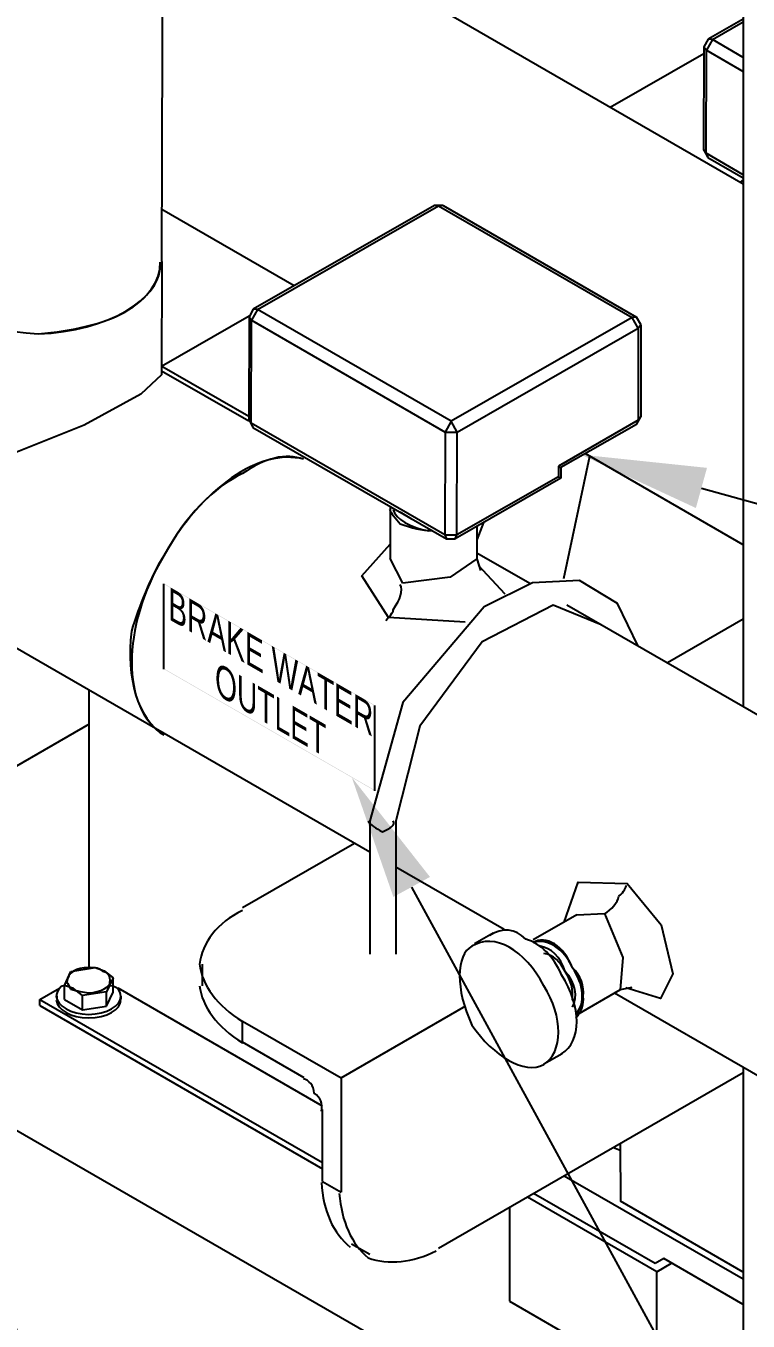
# Model space of a CAD drawing. Header units: inches. Extents: x 0.3 to 33.8, y 15.5 to 37.1.
# Drawn here: x 12.712 to 13.752, y 23.483 to 25.35 of the extents above; entities that cross this region are included whole.
import ezdxf

# ---------------------------------------------------------------- set-up
doc = ezdxf.new("R2010")
doc.units = ezdxf.units.IN
doc.header["$MEASUREMENT"] = 0
doc.styles.add('PDF Arial', font='arial.ttf')

# ---------------------------------------------------------------- blocks, each defined once
blk = doc.blocks.new('60298_1')
at = {"transparency": 33554687}
for color, points in [(21, [(13.6769, 24.6553), (13.5112, 24.7323), (13.6929, 24.7132)]), (256, [(12.9104, 24.5456), (12.9105, 24.5464), (13.2144, 24.3709), (13.2144, 24.3701)]), (256, [(13.2144, 24.2483), (13.2144, 24.2475), (12.9103, 24.4231), (12.9103, 24.4239)]), (21, [(13.2411, 24.0945), (13.1811, 24.2671), (13.2938, 24.1233)])]:
    blk.add_hatch(color=color, dxfattribs=at).paths.add_polyline_path(points)
for points in [[(13.7452, 26.9074), (13.7452, 24.3688)], [(12.9076, 25.0107), (12.9092, 25.6407)], [(13.7452, 25.1222), (12.9092, 25.6051)], [(13.7452, 25.3603), (13.6946, 25.3314)], [(13.7008, 25.3308), (13.7452, 25.3561)], [(13.6946, 25.3314), (13.6884, 25.3205)], [(13.7008, 25.3308), (13.692, 25.3154)], [(13.7008, 25.3308), (13.6946, 25.3314)], [(13.7452, 25.305), (13.7008, 25.3308)], [(13.5536, 25.2332), (13.6884, 25.3107)], [(13.6884, 25.3205), (13.6879, 25.1723)], [(13.6884, 25.3205), (13.692, 25.3154)], [(13.6915, 25.1671), (13.692, 25.3154)], [(13.692, 25.3154), (13.7452, 25.2849)], [(13.6879, 25.1723), (13.6915, 25.1671)], [(13.6879, 25.1723), (13.6941, 25.1609)], [(13.6915, 25.1671), (13.6941, 25.1609)], [(13.7452, 25.1356), (13.6915, 25.1671)], [(13.6941, 25.1609), (13.7452, 25.1315)], [(13.7452, 25.1284), (13.7406, 25.1253)], [(13.0982, 24.9756), (12.9076, 25.0856)], [(13.3001, 25.0917), (13.0393, 24.942)], [(13.0455, 24.9415), (13.3063, 25.0912)], [(13.3063, 25.0912), (13.3001, 25.0917)], [(13.313, 25.0917), (13.3001, 25.0917)], [(13.313, 25.0917), (13.3063, 25.0912)], [(13.3063, 25.0912), (13.5851, 24.9301)], [(13.313, 25.0917), (13.5913, 24.9306)], [(12.9076, 25.0107), (12.9071, 24.8475)], [(13.0393, 24.942), (13.0331, 24.9311)], [(13.0455, 24.9415), (13.0367, 24.926)], [(13.0455, 24.9415), (13.0393, 24.942)], [(13.3244, 24.7804), (13.0455, 24.9415)], [(12.9071, 24.8599), (13.0331, 24.9322)], [(13.0331, 24.9311), (13.0326, 24.7829)], [(13.0331, 24.9311), (13.0367, 24.926)], [(13.0362, 24.7778), (13.0367, 24.926)], [(13.0367, 24.926), (13.3156, 24.7649)], [(13.5851, 24.9301), (13.3244, 24.7804)], [(13.3331, 24.7649), (13.5939, 24.9146)], [(13.5913, 24.9306), (13.5851, 24.9301)], [(13.5939, 24.9146), (13.5851, 24.9301)], [(13.5975, 24.9198), (13.5913, 24.9306)], [(13.5939, 24.9146), (13.5975, 24.9198)], [(13.5939, 24.9146), (13.5939, 24.7819)], [(13.5975, 24.9198), (13.5975, 24.7866)], [(12.9076, 24.8599), (13.0326, 24.7876)], [(12.9071, 24.8475), (12.8772, 24.8196), (12.7956, 24.7747), (12.6969, 24.7354), (12.6076, 24.7385)], [(13.0326, 24.7804), (12.9071, 24.8527)], [(13.0326, 24.7829), (13.0362, 24.7778)], [(13.0326, 24.7829), (13.0388, 24.7716)], [(13.5913, 24.7757), (13.5975, 24.7866)], [(13.5913, 24.7757), (13.5975, 24.7866)], [(13.0362, 24.7778), (13.0388, 24.7716)], [(13.3151, 24.6167), (13.0362, 24.7778)], [(13.0388, 24.7716), (13.3176, 24.611)], [(13.3156, 24.7649), (13.3151, 24.6167)], [(13.3331, 24.7649), (13.3244, 24.7804), (13.3156, 24.7649), (13.3331, 24.7649)], [(13.3326, 24.6167), (13.3331, 24.7649)], [(13.5939, 24.7819), (13.4788, 24.7158)], [(13.5913, 24.7757), (13.4824, 24.7137)], [(13.5237, 24.7297), (13.486, 24.5531)], [(13.7452, 24.6022), (13.5175, 24.7339)], [(13.4788, 24.7158), (13.4788, 24.7003), (13.4824, 24.6982)], [(13.4788, 24.7158), (13.4824, 24.7137)], [(13.4824, 24.7137), (13.4824, 24.6982)], [(13.4824, 24.6982), (13.33, 24.611)], [(13.4788, 24.7003), (13.3326, 24.6167)], [(13.2366, 24.6574), (13.2366, 24.5826)], [(12.9107, 24.33), (12.3597, 24.6482)], [(13.2505, 24.6497), (13.267, 24.6399)], [(13.3708, 24.6342), (13.3615, 24.6094)], [(13.3151, 24.6167), (13.3326, 24.6167)], [(13.3151, 24.6167), (13.3176, 24.611)], [(13.33, 24.611), (13.3326, 24.6167)], [(13.3615, 24.629), (13.3615, 24.5821)], [(13.234, 24.4974), (13.1958, 24.5573), (13.2366, 24.6032)], [(13.3176, 24.611), (13.33, 24.611)], [(13.2546, 24.5469), (13.2366, 24.5826)], [(13.3615, 24.5821), (13.3228, 24.5557), (13.2546, 24.5469)], [(13.4375, 24.5464), (13.3615, 24.5903)], [(13.3615, 24.5821), (13.3667, 24.565)], [(13.3631, 24.5728), (13.4018, 24.5314)], [(12.9102, 24.423), (12.9102, 24.5459)], [(13.5939, 24.4561), (13.564, 24.5175), (13.5092, 24.5506), (13.4416, 24.5475), (13.3719, 24.5129), (13.2546, 24.375), (13.2071, 24.204)], [(13.5402, 24.487), (13.4715, 24.5154), (13.3688, 24.4622), (13.2794, 24.3409), (13.2448, 24.204)], [(13.9947, 24.2247), (13.4912, 24.5154)], [(13.3445, 24.4907), (13.234, 24.4974)], [(13.6358, 24.4323), (13.7452, 24.4953)], [(12.8028, 23.9934), (12.8028, 24.3925)], [(13.2144, 24.2474), (13.2144, 24.3703)], [(12.8028, 24.3435), (12.6329, 24.2454)], [(13.2071, 24.1591), (12.9107, 24.33)], [(11.8485, 24.2485), (13.7452, 23.1537)], [(13.2071, 24.204), (13.2071, 24.0119)], [(13.2448, 24.204), (13.2448, 24.0119)], [(13.0238, 24.0791), (13.1849, 24.172)], [(13.4008, 24.0476), (13.2448, 24.1374)], [(13.487, 24.0579), (13.5072, 24.1157), (13.5779, 24.1137), (13.627, 24.0543), (13.6435, 23.9835), (13.6259, 23.9479), (13.5758, 23.9634)], [(13.5056, 24.0687), (13.4426, 24.0326)], [(13.5056, 24.0687), (13.5454, 24.0708)], [(13.5454, 24.0708), (13.5717, 24.0073), (13.5676, 23.9603)], [(13.3579, 24.0274), (13.3848, 24.0429)], [(12.7672, 23.967), (12.7765, 23.9872)], [(12.7765, 23.9872), (12.8116, 23.9928)], [(12.8116, 23.9928), (12.8245, 23.9877)], [(12.8245, 23.9877), (12.8374, 23.9779)], [(12.9655, 23.9975), (12.9655, 23.9665)], [(12.7315, 23.9464), (12.7599, 23.9629)], [(12.7801, 23.9624), (12.7672, 23.967)], [(12.7672, 23.9464), (12.7672, 23.967)], [(12.793, 23.9526), (12.7801, 23.9624)], [(12.8374, 23.9779), (12.8276, 23.9577)], [(12.8374, 23.9572), (12.8374, 23.9779)], [(12.8441, 23.9634), (13.1385, 23.7935)], [(13.5846, 23.9639), (13.5676, 23.9603), (13.5051, 23.9241)], [(12.7315, 23.9464), (13.139, 23.7114)], [(12.7315, 23.9381), (12.7315, 23.9464)], [(12.7563, 23.952), (12.7563, 23.9464)], [(12.7672, 23.9464), (12.793, 23.9319)], [(12.8276, 23.9577), (12.793, 23.9526)], [(12.793, 23.9319), (12.793, 23.9526)], [(12.8276, 23.9371), (12.8276, 23.9577)], [(12.8276, 23.9371), (12.8374, 23.9572)], [(12.8482, 23.952), (12.8482, 23.9464)], [(13.7695, 23.8348), (13.5598, 23.9557)], [(12.7315, 23.9381), (13.139, 23.7026)], [(12.793, 23.9319), (12.8276, 23.9371)], [(13.1658, 23.8338), (13.3455, 23.9376)], [(13.0238, 23.8849), (13.0238, 23.9154)], [(13.0238, 23.9154), (13.1658, 23.8338)], [(13.1126, 23.8338), (13.0238, 23.8849)], [(13.4576, 23.8539), (13.4844, 23.8689)], [(13.1658, 23.8338), (13.1658, 23.669)], [(13.3063, 23.588), (13.7452, 23.8415)], [(13.7452, 23.8482), (13.7452, 21.9272)], [(13.139, 23.684), (13.139, 23.7878)], [(13.5676, 23.7388), (13.5681, 23.6556)], [(13.5583, 23.7331), (13.5676, 23.7295)], [(13.139, 23.684), (13.1658, 23.669)], [(13.487, 23.6923), (13.7452, 23.5436)], [(13.6182, 23.5658), (13.4431, 23.667)], [(13.4085, 23.6468), (13.4085, 23.5115)], [(13.6208, 23.5539), (13.4344, 23.6618)], [(13.7452, 23.5534), (13.5681, 23.6556)], [(13.2071, 23.5787), (13.1808, 23.5936)], [(13.6306, 23.573), (13.6182, 23.5658)], [(13.7452, 23.5069), (13.6306, 23.573)], [(13.6208, 23.5539), (13.6419, 23.5663)], [(13.6208, 23.3886), (13.6208, 23.5539)], [(13.4085, 23.5115), (13.6208, 23.3886)]]:
    blk.add_lwpolyline(points, dxfattribs=at)
at = {"color": 21, "transparency": 33554687}
for points in [[(13.6848, 24.6838), (15.8894, 24.0734), (16.0696, 24.0734)], [(13.267, 24.1085), (15.2005, 20.5634), (15.3807, 20.5634)]]:
    blk.add_lwpolyline(points, dxfattribs=at)
at = {"transparency": 33554687}
for points, knots in [([(12.5539, 25.0096), (12.5572, 24.9564), (12.6355, 24.911), (12.7295, 24.9064), (12.8291, 24.9104), (12.9076, 24.9553), (12.905, 25.0096)], [0, 0, 0, 0, 1, 1, 1, 2, 2, 2, 2]), ([(12.5539, 25.0096), (12.5572, 24.9564), (12.6355, 24.911), (12.7295, 24.9064), (12.7789, 24.9106), (12.8235, 24.9211), (12.8534, 24.9373)], [0, 0, 0, 0, 1, 1, 1, 2, 2, 2, 2]), ([(13.1116, 24.7256), (13.0494, 24.7422), (12.9649, 24.6839), (12.9102, 24.5862), (12.8901, 24.5543), (12.8754, 24.5153), (12.8637, 24.4777)], [0, 0, 0, 0, 1, 1, 1, 2, 2, 2, 2]), ([(13.0238, 24.705), (12.9818, 24.6855), (12.9411, 24.6426), (12.9102, 24.5862), (12.8489, 24.4829), (12.8489, 24.3664), (12.9102, 24.328)], [0, 0, 0, 0, 1, 1, 1, 2, 2, 2, 2]), ([(13.2304, 24.4932), (13.238, 24.5019), (13.2416, 24.5069), (13.2407, 24.5087), (13.2513, 24.5236), (13.255, 24.5361), (13.251, 24.5449)], [0, 0, 0, 0, 1, 1, 1, 2, 2, 2, 2]), ([(13.2046, 24.204), (13.2076, 24.1982), (13.216, 24.1934), (13.2252, 24.1886), (13.2367, 24.1934), (13.2451, 24.1982), (13.2407, 24.204)], [0, 0, 0, 0, 1, 1, 1, 2, 2, 2, 2]), ([(13.5454, 24.0698), (13.5552, 24.0764), (13.5643, 24.0859), (13.566, 24.0956), (13.574, 24.1027), (13.5764, 24.1082), (13.5764, 24.1111)], [0, 0, 0, 0, 1, 1, 1, 2, 2, 2, 2]), ([(13.0238, 24.0749), (12.9867, 24.0576), (12.9656, 24.0282), (12.9618, 23.9975), (12.9656, 23.9668), (12.9867, 23.9374), (13.0238, 23.9149)], [0, 0, 0, 0, 1, 1, 1, 2, 2, 2, 2]), ([(13.4576, 23.8529), (13.4302, 23.8382), (13.3854, 23.8641), (13.3543, 23.9097), (13.3304, 23.9601), (13.3306, 24.0119), (13.3543, 24.0233), (13.3862, 24.0438), (13.431, 24.0178), (13.4576, 23.9665), (13.486, 23.9219), (13.4858, 23.87), (13.4576, 23.8529)], [0, 0, 0, 0, 1, 1, 1, 2, 2, 2, 3, 3, 3, 4, 4, 4, 4]), ([(13.4834, 23.8684), (13.5124, 23.8853), (13.5126, 23.9371), (13.4834, 23.982), (13.4718, 24.0081), (13.4538, 24.0272), (13.4318, 24.0336)], [0, 0, 0, 0, 1, 1, 1, 2, 2, 2, 2]), ([(13.5144, 23.951), (13.5163, 23.9655), (13.5117, 23.9812), (13.4989, 23.9923), (13.487, 24.0241), (13.4607, 24.0404), (13.4421, 24.0285)], [0, 0, 0, 0, 1, 1, 1, 2, 2, 2, 2]), ([(13.5041, 23.9252), (13.5176, 23.9408), (13.5162, 23.9688), (13.4989, 23.9923), (13.4868, 24.0201), (13.4633, 24.0354), (13.4421, 24.0285)], [0, 0, 0, 0, 1, 1, 1, 2, 2, 2, 2]), ([(13.4989, 23.9355), (13.5075, 23.9511), (13.5035, 23.9713), (13.4886, 23.9872), (13.4825, 24.0079), (13.4671, 24.0215), (13.4524, 24.0233)], [0, 0, 0, 0, 1, 1, 1, 2, 2, 2, 2]), ([(13.4989, 23.9458), (13.5008, 23.9604), (13.4967, 23.9745), (13.4886, 23.9872), (13.4819, 24.0004), (13.4718, 24.0111), (13.4576, 24.013)], [0, 0, 0, 0, 1, 1, 1, 2, 2, 2, 2]), ([(12.8224, 23.9872), (12.8188, 23.9913), (12.8108, 23.9932), (12.8018, 23.9923), (12.7852, 23.9932), (12.7712, 23.9852), (12.7708, 23.9717), (12.7712, 23.9704), (12.7745, 23.9658), (12.7759, 23.9613)], [0, 0, 0, 0, 1, 1, 1, 2, 2, 2, 3, 3, 3, 3]), ([(12.7759, 23.9613), (12.7863, 23.959), (12.7942, 23.9571), (12.8018, 23.9562), (12.8198, 23.9571), (12.8338, 23.9652), (12.8327, 23.9717), (12.8338, 23.98), (12.8305, 23.9846), (12.8224, 23.9872)], [0, 0, 0, 0, 1, 1, 1, 2, 2, 2, 3, 3, 3, 3]), ([(12.7656, 23.9665), (12.7607, 23.9653), (12.7564, 23.9589), (12.7553, 23.951), (12.7564, 23.9375), (12.777, 23.9255), (12.8018, 23.9252), (12.828, 23.9255), (12.8487, 23.9375), (12.8482, 23.951), (12.8487, 23.9586), (12.8447, 23.9648), (12.8327, 23.9665)], [0, 0, 0, 0, 1, 1, 1, 2, 2, 2, 3, 3, 3, 4, 4, 4, 4]), ([(12.7553, 23.9458), (12.7564, 23.9321), (12.777, 23.9202), (12.8018, 23.92), (12.828, 23.9202), (12.8487, 23.9321), (12.8482, 23.9458)], [0, 0, 0, 0, 1, 1, 1, 2, 2, 2, 2]), ([(13.1374, 23.7858), (13.1393, 23.7961), (13.1365, 23.8055), (13.1271, 23.8116), (13.1266, 23.8228), (13.1198, 23.8299), (13.1116, 23.8322)], [0, 0, 0, 0, 1, 1, 1, 2, 2, 2, 2]), ([(13.1632, 23.667), (13.1662, 23.6264), (13.1811, 23.594), (13.2046, 23.574), (13.2337, 23.5636), (13.2695, 23.567), (13.3027, 23.5844)], [0, 0, 0, 0, 1, 1, 1, 2, 2, 2, 2])]:
    blk.add_open_spline(points, degree=3, knots=knots, dxfattribs=at)
for points in [[(12.8534, 24.9373), (12.8893, 24.9588), (12.9077, 24.9843), (12.905, 25.0096)], [(13.1116, 24.7256), (13.0865, 24.7348), (13.0557, 24.7279), (13.0238, 24.705)], [(13.2355, 24.6533), (13.2374, 24.6486), (13.2439, 24.6398), (13.251, 24.6327)], [(13.2407, 24.6533), (13.2438, 24.6394), (13.2659, 24.6266), (13.2923, 24.6223)], [(13.251, 24.6327), (13.2666, 24.6267), (13.2818, 24.6229), (13.2975, 24.6223)], [(12.8637, 24.4777), (12.856, 24.4088), (12.8721, 24.353), (12.9102, 24.328)], [(13.4318, 24.0336), (13.4163, 24.0489), (13.3983, 24.0507), (13.3801, 24.0388)], [(12.9618, 23.9665), (12.9656, 23.9362), (12.9867, 23.9068), (13.0238, 23.8839)], [(13.5041, 23.92), (13.5123, 23.9298), (13.5162, 23.9396), (13.5144, 23.951)], [(13.1374, 23.6825), (13.1397, 23.6417), (13.1546, 23.6093), (13.1787, 23.5895)], [(12.7346, 23.29), (12.7269, 23.3933), (12.7012, 23.4815), (12.6623, 23.5534)]]:
    blk.add_open_spline(points, degree=3, dxfattribs=at)
at = {"char_height": 0.040896, "attachment_point": 7, "rotation": 330, "style": 'PDF Arial'}
for s, insert in [('\\W0.820531;\\Q-30.00000;BRAKE WATER', (12.9167, 24.4954)), ('\\W0.820423;\\Q-30.00000;OUTLET', (12.9839, 24.3871))]:
    blk.add_mtext(s, dxfattribs=dict(at, insert=insert))

msp = doc.modelspace()

# ---------------------------------------------------------------- block references
msp.add_blockref('60298_1', (0, 0))

doc.saveas('drawing.dxf')
